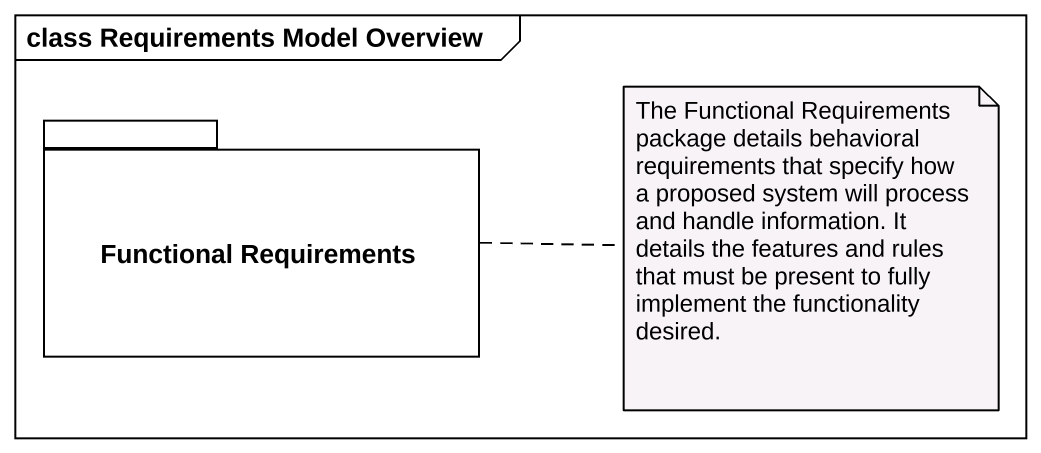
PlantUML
@startuml
mainframe class Requirements Model Overview
package "Functional Requirements" as Functional_Requirements {
}
note right of Functional_Requirements : The Functional Requirements package details behavioral requirements that specify how a proposed system will process and handle information. It details the features and rules that must be present to fully implement the functionality desired.
@enduml
